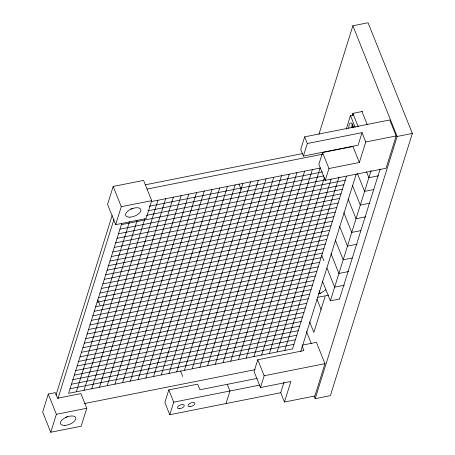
<?xml version="1.0" encoding="UTF-8"?>
<svg xmlns="http://www.w3.org/2000/svg" width="455" height="455" viewBox="0 0 455 455"><rect width="100%" height="100%" fill="white"/><g stroke="black" fill="none" stroke-linecap="round" stroke-linejoin="round"><path stroke-width="0.68" d="M48.27 394.036L42.656 411.991L50.761 432.25L81.161 426.216L86.774 408.26L80.91 393.603L57.563 398.239L55.322 392.637L48.27 394.036L56.374 414.3L50.761 432.25M113.181 186.436L107.568 204.386L115.667 224.645L146.066 218.61L151.68 200.661L143.581 180.402L113.181 186.436L121.28 206.695L115.667 224.645M55.993 395.065L112.118 215.539M57.91 398.654L114.04 219.128M121.764 223.32L68.608 393.342L292.531 348.888L346.534 176.159M76.326 391.806L129.487 221.784M84.05 390.276L137.211 220.254M91.773 388.741L144.929 218.719M99.491 387.211L157.948 200.251M107.215 385.675L165.665 198.721M114.939 384.145L173.389 197.186M122.657 382.61L181.113 195.656M130.38 381.08L188.831 194.12M138.098 379.544L196.554 192.59M145.822 378.014L204.278 191.054M153.545 376.478L211.996 189.525M161.263 374.948L219.719 187.989M168.987 373.413L227.437 186.459M257.058 378.418L199.916 389.764L197.675 384.162L168.799 389.895L164.869 402.465L169.772 414.727L280.729 392.699L284.039 382.115M176.711 371.883L235.161 184.923M169.772 414.727L173.702 402.157L168.799 389.895M184.429 370.347L242.885 183.393M192.152 368.817L250.603 181.858M199.87 367.282L258.326 180.328M207.594 365.752L266.05 178.792M215.317 364.216L273.768 177.262M223.035 362.686L281.491 175.727M230.759 361.151L289.209 174.197M325.262 180.339L328.954 168.532L359.353 162.498L352.955 146.504L322.555 152.539L318.864 164.34L325.262 180.339L386.062 168.265L396.163 135.954L389.77 119.961L304.651 136.858L300.721 149.422L303.388 156.088L358.108 145.225L362.032 132.655L307.313 143.518L303.388 156.088M238.483 359.621L296.933 172.661M226.01 403.562L229.94 390.993L227.278 384.333M246.2 358.085L304.657 171.131M318.972 134.168L352.864 25.77L368.061 22.75L412.344 133.457L330.364 395.651L315.167 398.671L314.109 396.038M253.924 356.555L312.375 169.596M301.989 345.863L303.883 350.6L257.769 359.757L254.078 371.559L260.476 387.552L290.876 381.517L284.46 402.027L314.86 395.992L324.967 363.682L316.435 342.353L302.421 345.135M261.642 355.019L320.098 168.066M269.366 353.489L324.432 177.37M260.476 387.552L264.167 375.75L257.769 359.757M346.187 129.237L350.464 115.553L353.507 114.95M277.089 351.954L331.092 179.225M352.255 115.314L352.87 113.358L362.595 111.429M284.807 350.424L339.026 177.012M359.353 162.498L365.763 141.988L362.032 132.655M300.681 351.726L356.174 174.237M325.075 296.506L313.848 332.412L309.633 321.878M339.396 299.032L330.364 300.823L371.098 170.54M339.487 299.015L380.135 168.993M315.167 398.671L397.141 136.477L352.864 25.77M318.238 293.862L320.32 293.452L325.86 289.761M145.253 184.815L302.74 153.551M365.763 141.988L396.163 135.954M397.141 136.477L412.344 133.457M146.959 189.081L322.567 154.222M121.28 206.695L151.68 200.661M151.401 201.554L320.383 168.009M149.28 206.251L322.436 171.876M147.852 210.813L323.795 175.886M146.425 215.369L325.843 179.753M121.36 224.622L345.282 180.174M378.583 175.778L368.857 177.706L366.491 171.785M119.932 229.183L343.855 184.73M118.505 233.745L342.427 189.291M117.083 238.306L341.005 193.853M373.612 189.593L364.58 191.39L357.476 173.622M115.655 242.862L339.578 198.414M114.228 247.423L338.15 202.97M112.806 251.985L336.728 207.531M370.029 203.135L360.303 205.069L352.409 185.327M111.378 256.546L335.301 212.093M109.951 261.102L333.873 216.648M108.529 265.663L332.451 221.21M365.752 216.819L356.026 218.747L348.132 199.006M107.101 270.224L331.024 225.771M105.674 274.786L329.596 230.332M104.252 279.342L328.174 234.888M360.781 230.634L351.749 232.425L343.855 212.684M102.824 283.903L326.747 239.449M101.397 288.464L325.319 244.011M99.975 293.026L323.897 248.572M357.198 244.176L347.472 246.109L339.578 226.368M98.547 297.581L322.47 253.128M97.12 302.143L321.042 257.689M95.698 306.704L319.62 262.251M352.227 257.991L343.195 259.788L335.301 240.047M94.27 311.265L318.193 266.812M92.843 315.821L316.765 271.368M91.421 320.383L315.343 275.929M348.644 271.533L338.918 273.466L331.024 253.725M89.993 324.944L313.916 280.49M88.566 329.505L312.488 285.052M87.144 334.061L311.066 289.607M344.367 285.217L334.641 287.145L327.009 268.063M85.716 338.622L309.639 294.169M84.289 343.184L308.211 298.73M317.414 297.394L328.567 295.181M82.867 347.745L306.789 303.292M81.439 352.301L305.362 307.847M80.012 356.862L303.934 312.409M78.59 361.424L302.512 316.97M77.162 365.985L301.085 321.531M75.735 370.541L299.657 326.087M74.313 375.102L298.235 330.649M72.885 379.663L296.808 335.21M71.458 384.225L295.38 339.771M70.036 388.78L293.958 344.327M84.482 403.545L255.209 369.653M56.374 414.3L86.774 408.26M264.167 375.75L324.967 363.682M173.702 402.157L259.725 385.084M361.987 111.549L367.253 124.71M352.87 113.358L358.221 126.746M350.464 115.553L355.184 127.349M353.848 127.883L352.25 123.891A9.811 3.128 78.8 0 0 348.78 128.321M322.555 152.539L328.954 168.532M304.651 136.858L307.313 143.518M321.708 255.295L323.892 260.743M322.47 281.082L330.364 300.823M319.274 290.842L320.32 293.452M316.936 299.117L321.15 309.645M306.386 331.348L311.345 343.752M238.972 184.042L241.156 189.49M280.729 392.699L284.46 402.027M180.521 370.996L182.7 376.444M97.785 299.743L99.963 305.197M67.772 416.49A8.173 3.913 -21.8 0 1 65.799 417.303M132.883 208.242A8.173 3.913 -21.8 0 1 130.909 209.055M351.817 127.718A9.811 3.128 78.8 0 1 352.233 123.953M352.301 127.639A8.503 2.713 78.8 0 1 352.659 125.017M179.395 408.709A3.595 1.723 -21.8 0 0 184.247 405.479A3.595 1.723 -21.8 0 0 178.929 405.706A3.595 1.723 -21.8 0 0 179.395 408.709M190.036 406.599A3.595 1.723 -21.8 0 0 194.888 403.369A3.595 1.723 -21.8 0 0 189.57 403.591A3.595 1.723 -21.8 0 0 190.036 406.599M64.798 425.414A8.173 3.913 -21.8 0 0 75.826 418.071A8.173 3.913 -21.8 0 0 63.74 418.583A8.173 3.913 -21.8 0 0 64.798 425.414M129.908 217.166A8.173 3.913 -21.8 0 0 140.931 209.823A8.173 3.913 -21.8 0 0 128.85 210.335A8.173 3.913 -21.8 0 0 129.908 217.166"/></g></svg>
